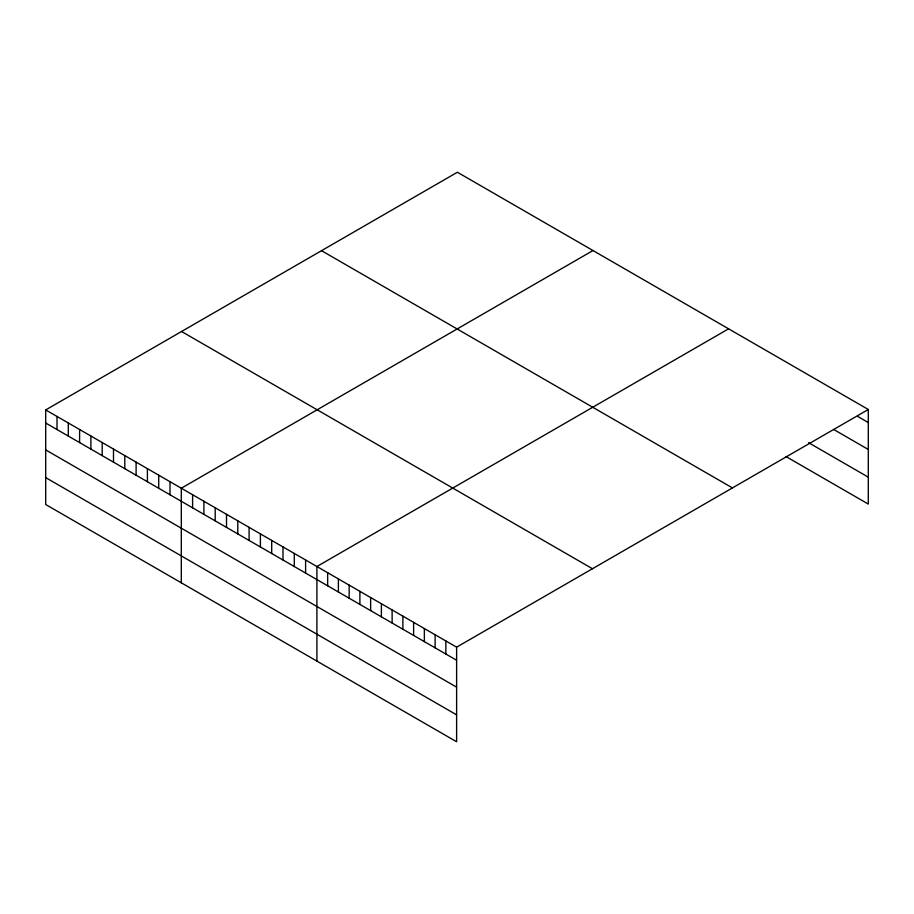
<?xml version="1.0" encoding="UTF-8"?>
<svg xmlns="http://www.w3.org/2000/svg" width="914" height="914" viewBox="0 0 914 914"><rect width="100%" height="100%" fill="white"/><g stroke="black" fill="none" stroke-linecap="round" stroke-linejoin="round"><path stroke-width="1.37" d="M868.3 409.483L456.612 647.169L456.612 741.757L45.7 504.517L45.7 409.929L457.388 172.243L868.3 409.483L868.3 504.071L785.903 456.497M592.992 250.539L181.303 488.225L181.303 582.801M728.595 328.823L316.907 566.509L316.907 661.096M857.549 416.35L868.3 422.565M833.671 429.466L868.3 449.459M808.593 442.696L868.3 477.165M321.534 250.687L732.445 487.916M181.555 331.496L592.466 568.737M45.7 409.929L456.612 647.169M45.7 423.011L456.612 660.251M45.7 449.905L456.612 687.145M45.7 477.622L456.612 714.851M445.861 640.965L445.861 654.036M435.121 634.762L435.121 647.832M424.37 628.558L424.37 641.628M413.619 622.354L413.619 635.424M402.88 616.15L402.88 629.22M392.129 609.946L392.129 623.017M381.389 603.731L381.389 616.813M370.638 597.528L370.638 610.609M359.888 591.324L359.888 604.405M349.148 585.12L349.148 598.202M338.397 578.916L338.397 591.998M327.646 572.712L327.646 585.794M305.607 559.985L305.607 573.055M294.297 553.461L294.297 566.531M282.997 546.938L282.997 560.008M271.698 540.414L271.698 553.484M260.399 533.89L260.399 546.96M249.099 527.367L249.099 540.437M237.8 520.843L237.8 533.913M226.501 514.319L226.501 527.389M215.201 507.796L215.201 520.866M203.902 501.272L203.902 514.342M192.603 494.748L192.603 507.818M170.004 481.701L170.004 494.771M158.705 475.177L158.705 488.247M147.405 468.654L147.405 481.724M136.106 462.118L136.106 475.2M124.795 455.595L124.795 468.676M113.496 449.071L113.496 462.153M102.197 442.547L102.197 455.629M90.897 436.024L90.897 449.105M79.598 429.5L79.598 442.582M68.299 422.976L68.299 436.058M56.999 416.453L56.999 429.534"/></g></svg>
